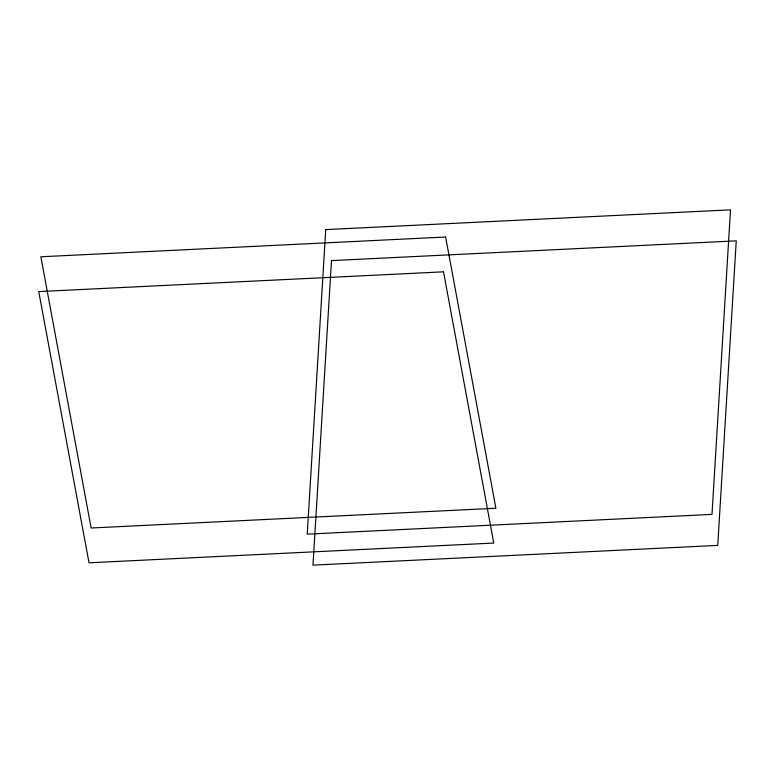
<?xml version="1.0" encoding="UTF-8"?>
<svg xmlns="http://www.w3.org/2000/svg" width="775" height="775" viewBox="0 0 775 775"><rect width="100%" height="100%" fill="white"/><g stroke="black" fill="none" stroke-linecap="round" stroke-linejoin="round"><path stroke-width="1.16" d="M325.742 229.603L307.229 534.149L711.993 514.397L730.505 209.851L325.742 229.603M331.487 260.603L312.974 565.149L717.737 545.397L736.25 240.851L331.487 260.603M445.625 237.024L40.862 256.777L91.13 527.998L495.893 508.245L445.625 237.024M443.513 271.831L38.75 291.584L89.018 562.805L493.772 543.052L443.513 271.831"/></g></svg>
